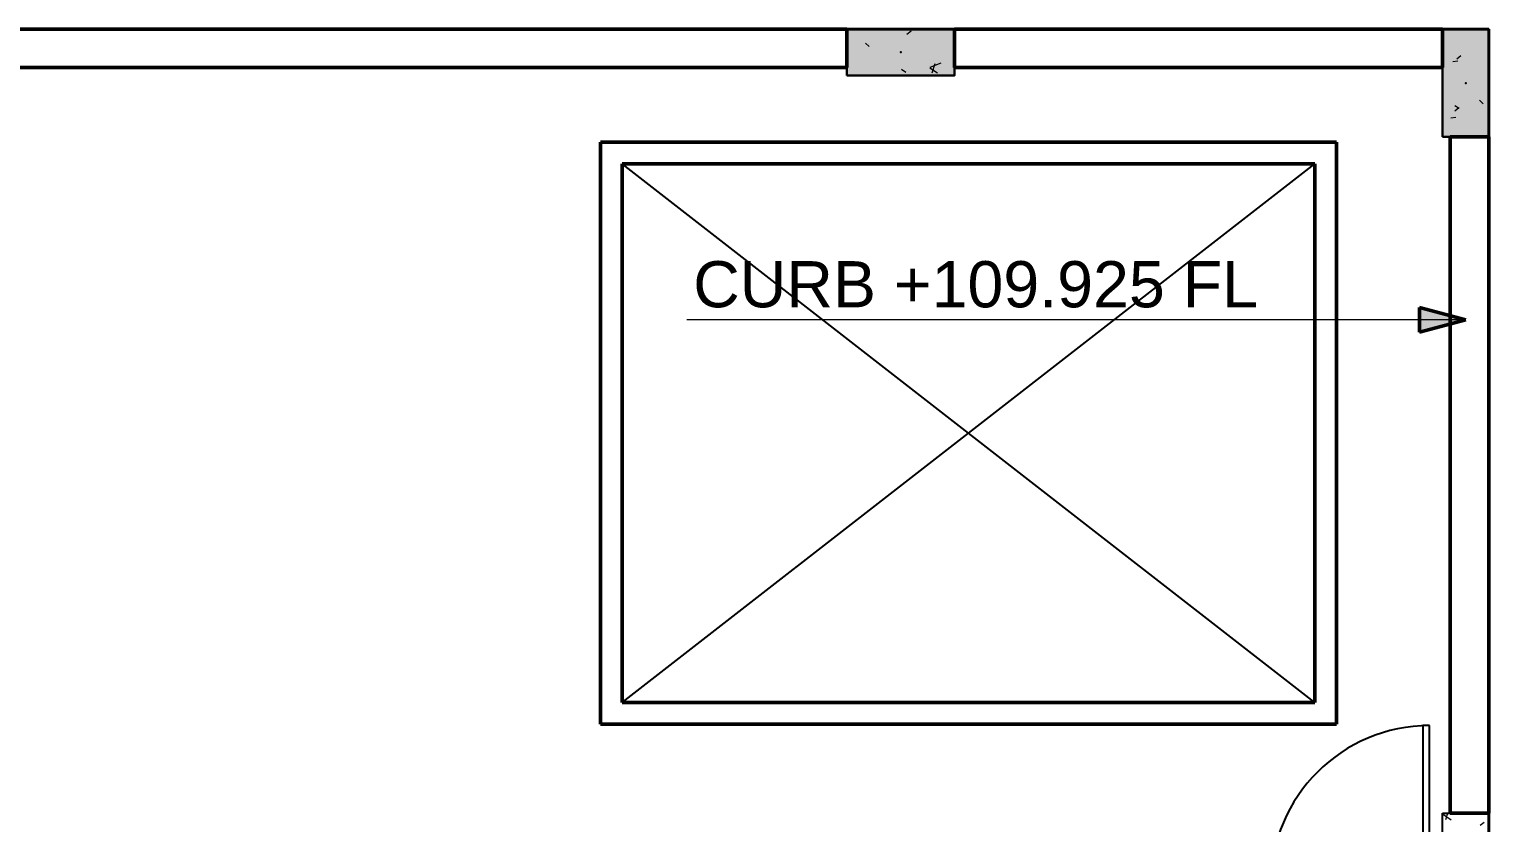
# Model space of a CAD drawing. Header units: millimetres. Extents: x -1379 to 1385823, y -4884429 to 548763.
# Drawn here: x 509308 to 518790, y -2302733 to -2297576 of the extents above; entities that cross this region are included whole.
import ezdxf

# ---------------------------------------------------------------- set-up
doc = ezdxf.new("R2010")
doc.units = ezdxf.units.MM
for name, color, linetype in [('000 - CONCRETE_COL_CUT_COLOR_5', 7, 'Continuous'), ('000 - CONCRETE_COL_HATCH_', 7, 'Continuous'), ('000 - CONCRETE_EX_BUILDING_MAIN_COLOR_1', 7, 'Continuous'), ('000 - CONCRETE_PRECAST_CUT_COLOR_4', 7, 'Continuous'), ('000 - EXISTING_COLUMN_CUT_COLOR_5', 7, 'Continuous')]:
    doc.layers.add(name, color=color, linetype=linetype)
for name, color, linetype, lineweight in [('_ _ A-DETL-OPENING', 7, 'Continuous', 25), ('A-COLS-E', 7, 'Continuous', 35), ('A-DOOR-E', 7, 'Continuous', 35), ('A-FLOR-E', 7, 'Continuous', 35), ('G-ANNO-SPOR', 7, 'Continuous', 9), ('WALL-E', 7, 'Continuous', 50)]:
    doc.layers.add(name, color=color, linetype=linetype, lineweight=lineweight)
doc.styles.add('Arial_2', font='arial.ttf', dxfattribs={"height": 3})

# ---------------------------------------------------------------- blocks, each defined once
blk = doc.blocks.new('DPA_Rectangular - 300 x 700mm-V4-IV01 - LOWER ROOF LEVEL PLAN')
at = {"layer": '000 - CONCRETE_COL_CUT_COLOR_5', "lineweight": 9}
h = blk.add_hatch(dxfattribs=at)
h.set_pattern_fill('FP_5', style=0, pattern_type=2)
h.set_pattern_definition([(140, (-2307850.5, -229406.46), (63.75582, 728.7365), [76.2, -838.2]), (85, (-2307850.5, -229406.5), (-764.2276, -140.97162), [60.96, -670.56]), (190.451, (-2307845.2, -229345.74), (-700.46675, 587.77), [64.76, -712.36]), (136.184, (-2308053.7, -229406.5), (168.17096, 1084.31624), [114.3, -1257.3]), (186.636, (-2308039.7, -229316.1), (-989.70985, 949.6099), [97.14, -1068.54]), (81.184, (-2308053.7, -229406.5), (-989.70115, 949.62055), [91.44, -1005.84]), (111, (-2308002.9, -229304.86), (409.06057, 606.45787), [76.2, -838.2]), (56, (-2308002.9, -229304.9), (-736.75292, 247.20834), [60.96, -670.56]), (161.451, (-2307968.8, -229254.3), (-327.68547, 853.66825), [64.76, -712.36]), (127.5, (-2307850.48, -229406.46), (-338.22012, 12.354693), [33.528, -628.904, 33.528, -1320.292]), (127.5, (-2307850.48, -229406.46), (-338.22012, 12.354693), [-695.96, -647.192, 33.528, -639.572]), (97.5, (-2307850.48, -229406.46), (-400.722127, 267.278874), [33.528, -354.584, 33.528, -870.204]), (97.5, (-2307850.48, -229406.46), (-400.722127, 267.278874), [-421.64, -613.664, 33.528, -223.012]), (57.5, (-2307850.48, -229633.03), (22.915345, 542.36333), [33.528, -220.472, 33.528, -1810.512]), (57.5, (-2307850.48, -229633.03), (22.915345, 542.36333), [-287.528, -758.952, 33.528, -1018.032]), (47.5, (-2307850.5, -229734.63), (-101.70711, 592.51696), [33.528, -296.672, 33.528, -1239.52]), (47.5, (-2307850.5, -229734.63), (-101.70711, 592.51696), [-363.728, -492.76, 33.528, -713.232])])
h.paths.add_polyline_path([(150, 350), (-150, 350), (-150, -350), (150, -350)])
at = {"layer": '000 - CONCRETE_COL_CUT_COLOR_5', "color": 7}
for p, q in [((-150, 350), (150, 350)), ((-150, -350), (-150, 350)), ((150, 350), (150, -350)), ((150, -350), (-150, -350))]:
    blk.add_line(p, q, dxfattribs=at)
blk = doc.blocks.new('DPA_DR-SG-SW-HR - D4_1100x2150 mm-5618247-IV01 - LOWER ROOF LEVEL PLAN')
at = {"layer": '000 - CONCRETE_EX_BUILDING_MAIN_COLOR_1', "color": 7}
for p, q in [((472, 1106.35), (472, 76.35)), ((515, 1106.35), (472, 1106.35)), ((515, 76.35), (515, 1106.35)), ((-515, 76.35), (-550, 76.35)), ((-550, 76.35), (-550, -23.65)), ((-515, 33.35), (-515, 76.35)), ((-500, 33.35), (-515, 33.35)), ((-500, -23.65), (-500, 33.35)), ((472, 76.35), (515, 76.35)), ((515, 33.35), (500, 33.35)), ((500, 33.35), (500, -23.65)), ((515, 76.35), (515, 33.35)), ((550, 76.35), (515, 76.35)), ((550, -23.65), (550, 76.35)), ((-550, -23.65), (-500, -23.65)), ((500, -23.65), (550, -23.65))]:
    blk.add_line(p, q, dxfattribs=at)
at = {"layer": '000 - CONCRETE_EX_BUILDING_MAIN_COLOR_1', "color": 7, "lineweight": 35}
for p, q in [((-550, -23.65), (-550, 76.35)), ((-550, 76.35), (-515, 76.35)), ((-515, 76.35), (-515, 33.35)), ((-515, 33.35), (-500, 33.35)), ((-500, 33.35), (-500, -23.65)), ((500, -23.65), (500, 33.35)), ((500, 33.35), (515, 33.35)), ((515, 33.35), (515, 76.35)), ((515, 76.35), (550, 76.35)), ((550, 76.35), (550, -23.65)), ((-500, -23.65), (-550, -23.65)), ((550, -23.65), (500, -23.65))]:
    blk.add_line(p, q, dxfattribs=at)
at = {"layer": '000 - CONCRETE_EX_BUILDING_MAIN_COLOR_1', "color": 7}
blk.add_arc((515, 76.35), 1030, 90, 180, dxfattribs=at)
blk = doc.blocks.new('DPA_Rectangular - 300 x 700mm-V8-IV01 - LOWER ROOF LEVEL PLAN')
at = {"layer": '000 - CONCRETE_COL_CUT_COLOR_5', "lineweight": 9}
h = blk.add_hatch(dxfattribs=at)
h.set_pattern_fill('FP_9', style=0, pattern_type=2)
h.set_pattern_definition([(50, (-233076.46, 2313145.5), (728.7365, -63.75582), [76.2, -838.2]), (355, (-233076.5, 2313145.5), (-140.97162, 764.2276), [60.96, -670.56]), (100.451, (-233015.74, 2313140.2), (587.77, 700.46675), [64.76, -712.36]), (46.184, (-233076.5, 2313348.7), (1084.31624, -168.17096), [114.3, -1257.3]), (96.636, (-232986.1, 2313334.7), (949.6099, 989.70985), [97.14, -1068.54]), (351.184, (-233076.5, 2313348.7), (949.62055, 989.70115), [91.44, -1005.84]), (21, (-232974.86, 2313297.9), (606.45787, -409.06057), [76.2, -838.2]), (326, (-232974.9, 2313297.9), (247.20834, 736.75292), [60.96, -670.56]), (71.451, (-232924.3, 2313263.8), (853.66825, 327.68547), [64.76, -712.36]), (37.5, (-233076.46, 2313145.48), (12.354693, 338.22012), [33.528, -628.904, 33.528, -1320.292]), (37.5, (-233076.46, 2313145.48), (12.354693, 338.22012), [-695.96, -647.192, 33.528, -639.572]), (7.5, (-233076.46, 2313145.48), (267.278874, 400.722127), [33.528, -354.584, 33.528, -870.204]), (7.5, (-233076.46, 2313145.48), (267.278874, 400.722127), [-421.64, -613.664, 33.528, -223.012]), (327.5, (-233303.03, 2313145.48), (542.36333, -22.915345), [33.528, -220.472, 33.528, -1810.512]), (327.5, (-233303.03, 2313145.48), (542.36333, -22.915345), [-287.528, -758.952, 33.528, -1018.032]), (317.5, (-233404.63, 2313145.5), (592.51696, 101.70711), [33.528, -296.672, 33.528, -1239.52]), (317.5, (-233404.63, 2313145.5), (592.51696, 101.70711), [-363.728, -492.76, 33.528, -713.232])])
h.paths.add_polyline_path([(150, -350), (150, 350), (-150, 350), (-150, -350)])
at = {"layer": '000 - CONCRETE_COL_CUT_COLOR_5', "color": 7}
for p, q in [((-150, 350), (150, 350)), ((-150, -350), (-150, 350)), ((150, 350), (150, -350)), ((150, -350), (-150, -350))]:
    blk.add_line(p, q, dxfattribs=at)
blk = doc.blocks.new('DPA_Rectangular - 300 x 700mm-V9-IV01 - LOWER ROOF LEVEL PLAN')
at = {"layer": '000 - CONCRETE_COL_CUT_COLOR_5', "lineweight": 9}
h = blk.add_hatch(dxfattribs=at)
h.set_pattern_fill('FP_10', style=0, pattern_type=2)
h.set_pattern_definition([(50, (-233076.46, 2308050.5), (728.7365, -63.75582), [76.2, -838.2]), (355, (-233076.5, 2308050.5), (-140.97162, 764.2276), [60.96, -670.56]), (100.451, (-233015.74, 2308045.2), (587.77, 700.46675), [64.76, -712.36]), (46.184, (-233076.5, 2308253.7), (1084.31624, -168.17096), [114.3, -1257.3]), (96.636, (-232986.1, 2308239.7), (949.6099, 989.70985), [97.14, -1068.54]), (351.184, (-233076.5, 2308253.7), (949.62055, 989.70115), [91.44, -1005.84]), (21, (-232974.86, 2308202.9), (606.45787, -409.06057), [76.2, -838.2]), (326, (-232974.9, 2308202.9), (247.20834, 736.75292), [60.96, -670.56]), (71.451, (-232924.3, 2308168.8), (853.66825, 327.68547), [64.76, -712.36]), (37.5, (-233076.46, 2308050.48), (12.354693, 338.22012), [33.528, -628.904, 33.528, -1320.292]), (37.5, (-233076.46, 2308050.48), (12.354693, 338.22012), [-695.96, -647.192, 33.528, -639.572]), (7.5, (-233076.46, 2308050.48), (267.278874, 400.722127), [33.528, -354.584, 33.528, -870.204]), (7.5, (-233076.46, 2308050.48), (267.278874, 400.722127), [-421.64, -613.664, 33.528, -223.012]), (327.5, (-233303.03, 2308050.48), (542.36333, -22.915345), [33.528, -220.472, 33.528, -1810.512]), (327.5, (-233303.03, 2308050.48), (542.36333, -22.915345), [-287.528, -758.952, 33.528, -1018.032]), (317.5, (-233404.63, 2308050.5), (592.51696, 101.70711), [33.528, -296.672, 33.528, -1239.52]), (317.5, (-233404.63, 2308050.5), (592.51696, 101.70711), [-363.728, -492.76, 33.528, -713.232])])
h.paths.add_polyline_path([(150, -350), (150, 350), (-150, 350), (-150, -350)])
at = {"layer": '000 - CONCRETE_COL_CUT_COLOR_5', "color": 7}
for p, q in [((-150, 350), (150, 350)), ((-150, -350), (-150, 350)), ((150, 350), (150, -350)), ((150, -350), (-150, -350))]:
    blk.add_line(p, q, dxfattribs=at)
blk = doc.blocks.new('*U2581')
at = {"layer": '000 - CONCRETE_COL_HATCH_'}
h = blk.add_hatch(dxfattribs=at)
h.set_pattern_fill('AR-CONC', scale=0.5)
h.set_pattern_definition([(50, (-3e-14, -2e-14), (3.5863, -0.31376), [0.375, -4.125]), (355, (-3e-14, -2e-14), (-0.693757, 3.76096), [0.3, -3.3]), (100.4514, (0.299, -0.026), (2.892544, 3.4472), [0.3187, -3.50571]), (46.1842, (-3e-14, 1), (5.336207, -0.827596), [0.5625, -6.1875]), (96.6356, (0.4447, 0.931), (4.67331, 4.87059), [0.47805, -5.25857]), (351.1842, (-3e-14, 1), (4.67331, 4.87059), [0.45, -4.95]), (21, (0.5, 0.75), (2.984535, -2.013094), [0.375, -4.125]), (326, (0.5, 0.75), (1.216577, 3.62575), [0.3, -3.3]), (71.4514, (0.7487, 0.5822), (4.201112, 1.612656), [0.3187, -3.50571]), (37.5, (-3e-14, -2e-14), (0.0607993, 1.6644693), [0, -3.26, 0, -3.35, 0, -3.3125]), (7.5, (-3e-14, -2e-14), (1.315348, 1.9720586), [0, -1.91, 0, -3.185, 0, -1.2625]), (327.5, (-1.115, -2e-14), (2.669112, -0.1127744), [0, -1.25, 0, -3.9, 0, -5.175]), (317.5, (-1.615, -2e-14), (2.915931, 0.500525), [0, -1.625, 0, -2.59, 0, -3.675])])
h.paths.add_polyline_path([(-150, -350), (150, -350), (150, 350), (-150, 350)])
at = {"color": 7}
blk.add_point((0, 0), dxfattribs=at)
at = {"layer": '000 - EXISTING_COLUMN_CUT_COLOR_5', "color": 7}
blk.add_lwpolyline([(-150, -350), (150, -350), (150, 350), (-150, 350)], close=True, dxfattribs=at)
blk = doc.blocks.new('*U2582')
at = {"layer": '000 - CONCRETE_COL_HATCH_'}
h = blk.add_hatch(dxfattribs=at)
h.set_pattern_fill('AR-CONC', scale=0.5)
h.set_pattern_definition([(50, (0, 6e-15), (3.5863, -0.31376), [0.375, -4.125]), (355, (0, 6e-15), (-0.693757, 3.76096), [0.3, -3.3]), (100.4514, (0.299, -0.026), (2.892544, 3.4472), [0.3187, -3.50571]), (46.1842, (0, 1), (5.336207, -0.827596), [0.5625, -6.1875]), (96.6356, (0.4447, 0.931), (4.67331, 4.87059), [0.47805, -5.25857]), (351.1842, (0, 1), (4.67331, 4.87059), [0.45, -4.95]), (21, (0.5, 0.75), (2.984535, -2.013094), [0.375, -4.125]), (326, (0.5, 0.75), (1.216577, 3.62575), [0.3, -3.3]), (71.4514, (0.7487, 0.5822), (4.201112, 1.612656), [0.3187, -3.50571]), (37.5, (0, 6e-15), (0.0607993, 1.6644693), [0, -3.26, 0, -3.35, 0, -3.3125]), (7.5, (0, 6e-15), (1.315348, 1.9720586), [0, -1.91, 0, -3.185, 0, -1.2625]), (327.5, (-1.115, 6e-15), (2.669112, -0.1127744), [0, -1.25, 0, -3.9, 0, -5.175]), (317.5, (-1.615, 6e-15), (2.915931, 0.500525), [0, -1.625, 0, -2.59, 0, -3.675])])
h.paths.add_polyline_path([(-350, -150), (350, -150), (350, 150), (-350, 150)])
at = {"color": 7}
blk.add_point((0, 0), dxfattribs=at)
at = {"layer": '000 - EXISTING_COLUMN_CUT_COLOR_5', "color": 7}
blk.add_lwpolyline([(-350, -150), (350, -150), (350, 150), (-350, 150)], close=True, dxfattribs=at)
blk = doc.blocks.new('C-1-IV01_REV00_20260605-145550_LOPF_EX')
at = {"layer": 'G-ANNO-SPOR', "lineweight": 50}
blk.add_hatch(color=7, dxfattribs=at).paths.add_polyline_path([(16294.9, -2899), (15994.9, -2979.4), (15994.9, -2818.6)])
at = {"layer": '_ _ A-DETL-OPENING', "color": 7}
for p, q in [((15315, -5385), (10815, -1885)), ((10815, -5385), (15315, -1885))]:
    blk.add_line(p, q, dxfattribs=at)
at = {"layer": 'A-FLOR-E', "color": 7}
for p, q in [((365, -1010), (16445, -1010)), ((16445, -1010), (365, -1010)), ((16445, -1010), (16445, -6705)), ((16445, -6705), (16445, -1010)), ((12275, -1260), (5625, -1260)), ((16145, -1260), (12975, -1260)), ((10675, -5525), (10675, -1745)), ((10675, -1745), (15455, -1745)), ((15455, -1745), (15455, -5525)), ((16195, -6105), (16195, -1710)), ((15315, -1885), (10815, -1885)), ((10815, -1885), (10815, -5385)), ((10815, -1885), (15315, -1885)), ((10815, -5385), (10815, -1885)), ((15315, -5385), (15315, -1885)), ((15315, -1885), (15315, -5385)), ((10815, -5385), (15315, -5385)), ((15315, -5385), (10815, -5385)), ((15455, -5525), (10675, -5525))]:
    blk.add_line(p, q, dxfattribs=at)
at = {"layer": 'G-ANNO-SPOR', "color": 7, "lineweight": 50}
for p, q in [((15994.9, -2979.4), (15994.9, -2818.6)), ((15994.9, -2818.6), (16294.9, -2899)), ((16294.9, -2899), (15994.9, -2979.4))]:
    blk.add_line(p, q, dxfattribs=at)
at = {"layer": 'G-ANNO-SPOR', "color": 7}
blk.add_line((16294.9, -2899), (11234.5, -2899), dxfattribs=at)
at = {"layer": 'WALL-E', "color": 7}
for p, q in [((12275, -1010), (5625, -1010)), ((5625, -1010), (12275, -1010)), ((12275, -1010), (12275, -1260)), ((12275, -1260), (12275, -1010)), ((16145, -1010), (12975, -1010)), ((12975, -1010), (16145, -1010)), ((12975, -1260), (12975, -1010)), ((12975, -1260), (12975, -1010)), ((16145, -1010), (16145, -1260)), ((16145, -1260), (16145, -1010)), ((12275, -1260), (5625, -1260)), ((5625, -1260), (12275, -1260)), ((16145, -1260), (12975, -1260)), ((12975, -1260), (16145, -1260)), ((10675, -1745), (10675, -5525)), ((10675, -5525), (10675, -1745)), ((10675, -1745), (10815, -1745)), ((10815, -1745), (10675, -1745)), ((15455, -1745), (10815, -1745)), ((10815, -1745), (15455, -1745)), ((15455, -1745), (15455, -1885)), ((15455, -1885), (15455, -1745)), ((16195, -6105), (16195, -1710)), ((16195, -1710), (16195, -6105)), ((16195, -1710), (16445, -1710)), ((16195, -1710), (16445, -1710)), ((16445, -6105), (16445, -1710)), ((16445, -1710), (16445, -6105)), ((10815, -1885), (10815, -5385)), ((10815, -5385), (10815, -1885)), ((15315, -1885), (10815, -1885)), ((10815, -1885), (15315, -1885)), ((15315, -1885), (15315, -5385)), ((15315, -5385), (15315, -1885)), ((15455, -1885), (15455, -5525)), ((15455, -5525), (15455, -1885)), ((15315, -5385), (10815, -5385)), ((10815, -5385), (15315, -5385)), ((10815, -5525), (10675, -5525)), ((10675, -5525), (10815, -5525)), ((15315, -5525), (10815, -5525)), ((10815, -5525), (15315, -5525)), ((15455, -5525), (15315, -5525)), ((15315, -5525), (15455, -5525)), ((16445, -6105), (16195, -6105)), ((16195, -6105), (16445, -6105))]:
    blk.add_line(p, q, dxfattribs=at)
at = {"layer": '000 - CONCRETE_PRECAST_CUT_COLOR_4', "color": 7}
for name, p in [('*U2582', (12625, -1160)), ('*U2581', (16295, -1360))]:
    blk.add_blockref(name, p, dxfattribs=at)
at = {"layer": 'A-COLS-E', "color": 7, "rotation": 270}
blk.add_blockref('DPA_Rectangular - 300 x 700mm-V4-IV01 - LOWER ROOF LEVEL PLAN', (12625, -1160), dxfattribs=at)
at = {"layer": 'A-COLS-E', "color": 7}
for name, p in [('DPA_Rectangular - 300 x 700mm-V9-IV01 - LOWER ROOF LEVEL PLAN', (16295, -1360)), ('DPA_Rectangular - 300 x 700mm-V8-IV01 - LOWER ROOF LEVEL PLAN', (16295, -6455))]:
    blk.add_blockref(name, p, dxfattribs=at)
at = {"layer": 'A-DOOR-E', "color": 7}
blk.add_blockref('DPA_DR-SG-SW-HR - D4_1100x2150 mm-5618247-IV01 - LOWER ROOF LEVEL PLAN', (15545, -6641.4), dxfattribs=at)
at = {"layer": 'G-ANNO-SPOR', "color": 7, "insert": (14945.6, -2517.3), "char_height": 300, "width": 4381.481, "attachment_point": 3, "line_spacing_factor": 0.941778, "style": 'Arial_2'}
blk.add_mtext('CURB +109.925 FL', dxfattribs=at)

msp = doc.modelspace()

# ---------------------------------------------------------------- block references
at = {"color": 7}
msp.add_blockref('C-1-IV01_REV00_20260605-145550_LOPF_EX', (502344.8, -2296566.4), dxfattribs=at)

doc.saveas('drawing.dxf')
